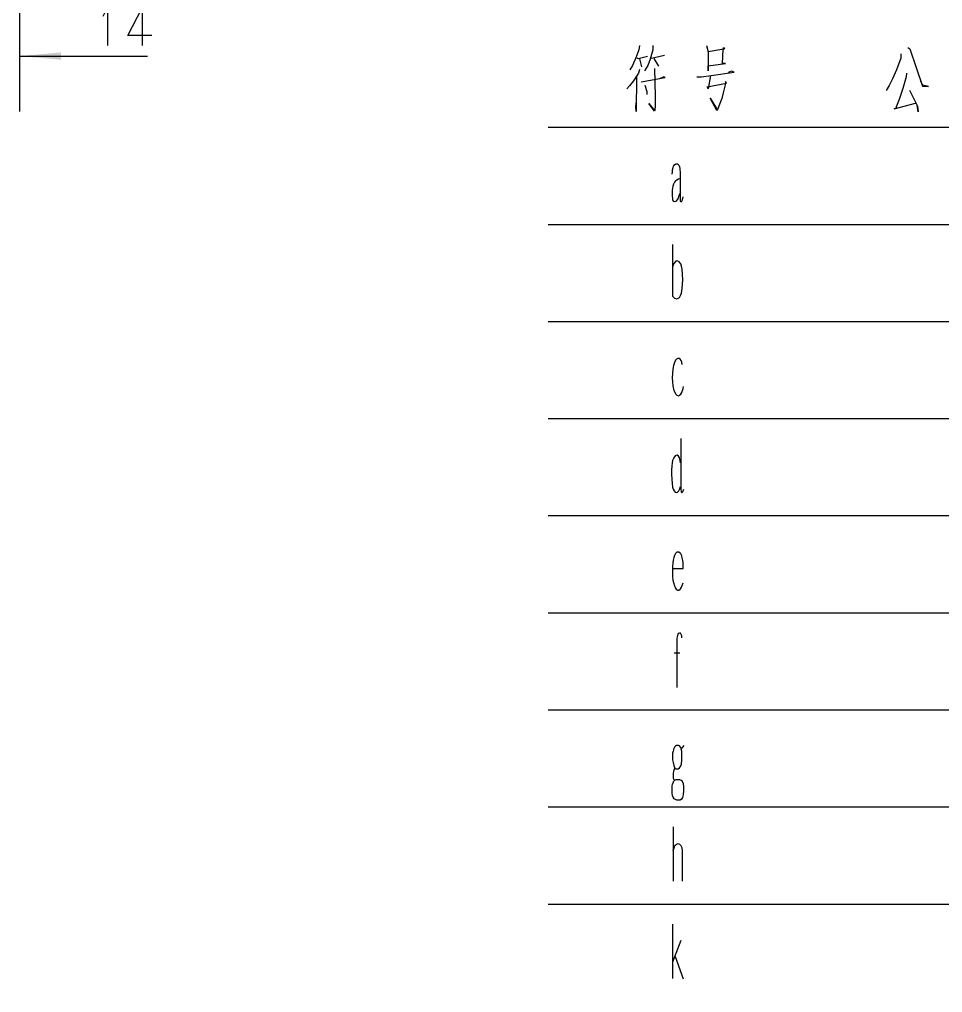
# Model space of a CAD drawing. Extents: x 0 to 8410, y 0 to 11890.
# Drawn here: x 6129 to 6794, y 7134 to 7836 of the extents above; entities that cross this region are included whole.
import ezdxf

# ---------------------------------------------------------------- set-up
doc = ezdxf.new("R2010")
doc.units = 0
doc.header["$MEASUREMENT"] = 0
doc.layers.add('6', color=7, linetype='Continuous')

# ---------------------------------------------------------------- blocks, each defined once
blk = doc.blocks.new('BLKENT167')
at = {"layer": '6', "color": 1, "linetype": 'Continuous'}
for p, q in [((6128.54, 7941.82), (6128.54, 7769.46)), ((6128.54, 7809.46), (6220.94, 7809.46))]:
    blk.add_line(p, q, dxfattribs=at)
at = {"layer": '6', "color": 2, "linetype": 'Continuous'}
for p, q in [((6188.98, 7838.24), (6192.1, 7844.54)), ((6192.1, 7844.54), (6192.1, 7817.1)), ((6206.83, 7824.24), (6217.08, 7844.12)), ((6217.08, 7844.12), (6217.08, 7816.96)), ((6224.12, 7824.24), (6206.83, 7824.24))]:
    blk.add_line(p, q, dxfattribs=at)
at = {"layer": '6', "color": 1, "linetype": 'Continuous'}
blk.add_solid([(6128.54, 7809.46), (6158.43, 7812.08), (6158.43, 7806.85)], dxfattribs=at)

msp = doc.modelspace()

# ---------------------------------------------------------------- linework, layer by layer
at = {"layer": '6'}
for p, q in [((6575.73, 7817.13), (6575.47, 7813.99)), ((6585.53, 7817.13), (6585.4, 7813.99)), ((6624.16, 7817.13), (6625.34, 7812.42)), ((6636.18, 7814.19), (6636.45, 7815.75)), ((6636.45, 7815.75), (6637.1, 7814.38)), ((6769.51, 7815.56), (6770.82, 7814.77)), ((6575.47, 7813.99), (6573.11, 7808.11)), ((6573.9, 7808.3), (6574.94, 7807.71)), ((6574.94, 7807.71), (6581.61, 7809.48)), ((6585.4, 7813.99), (6583.44, 7807.13)), ((6584.49, 7807.91), (6593.77, 7810.07)), ((6635.14, 7814.19), (6625.34, 7812.42)), ((6625.34, 7812.42), (6625.34, 7798.89)), ((6637.1, 7814.38), (6635.14, 7814.19)), ((6635.79, 7804.19), (6636.18, 7814.19)), ((6764.41, 7811.05), (6764.28, 7807.91)), ((6770.82, 7814.77), (6780.1, 7787.71)), ((6570.76, 7802.62), (6568.8, 7799.48)), ((6573.11, 7808.11), (6570.76, 7802.62)), ((6575.73, 7807.52), (6577.16, 7801.64)), ((6581.74, 7802.62), (6579.52, 7798.7)), ((6583.44, 7807.13), (6581.74, 7802.62)), ((6586.18, 7807.71), (6589.58, 7802.22)), ((6625.34, 7802.42), (6637.75, 7804.19)), ((6625.34, 7798.89), (6625.34, 7802.42)), ((6637.75, 7804.19), (6635.79, 7804.19)), ((6764.28, 7807.91), (6761.15, 7799.48)), ((6575.07, 7797.13), (6571.54, 7791.64)), ((6573.64, 7794.58), (6573.37, 7769.48)), ((6575.73, 7799.87), (6575.07, 7797.13)), ((6586.71, 7800.46), (6587.1, 7780.46)), ((6593.37, 7794.38), (6590.37, 7793.01)), ((6594.29, 7793.99), (6593.37, 7794.38)), ((6617.23, 7794.58), (6620.63, 7794.58)), ((6620.63, 7794.58), (6627.43, 7795.36)), ((6627.16, 7795.36), (6625.34, 7785.75)), ((6627.43, 7795.36), (6644.03, 7797.91)), ((6642.2, 7798.5), (6639.71, 7797.52)), ((6644.03, 7797.91), (6642.2, 7798.5)), ((6761.15, 7799.48), (6758.4, 7793.01)), ((6768.2, 7794.58), (6765.85, 7786.15)), ((6768.33, 7797.13), (6768.2, 7794.58)), ((6568.67, 7787.91), (6566.58, 7785.75)), ((6571.54, 7791.64), (6568.67, 7787.91)), ((6577.03, 7790.85), (6594.29, 7793.99)), ((6579.78, 7788.5), (6581.22, 7783.99)), ((6624.68, 7787.32), (6638.67, 7789.87)), ((6625.34, 7785.75), (6624.68, 7787.32)), ((6637.75, 7789.68), (6636.18, 7783.01)), ((6637.88, 7791.24), (6637.75, 7789.68)), ((6638.67, 7789.87), (6637.88, 7791.24)), ((6755.92, 7788.3), (6753.82, 7784.58)), ((6758.4, 7793.01), (6755.92, 7788.3)), ((6780.23, 7788.5), (6778.53, 7791.64)), ((6780.1, 7787.71), (6780.62, 7787.71)), ((6784.41, 7787.52), (6780.23, 7788.5)), ((6780.62, 7787.71), (6784.41, 7787.52)), ((6581.22, 7783.99), (6581.22, 7781.83)), ((6587.1, 7780.46), (6587.1, 7773.6)), ((6636.18, 7783.01), (6635.14, 7778.89)), ((6765.85, 7786.15), (6763.37, 7778.89)), ((6770.56, 7784.97), (6776.44, 7773.4)), ((6573.11, 7773.2), (6573.64, 7776.73)), ((6573.37, 7769.48), (6573.11, 7773.2)), ((6586.71, 7769.68), (6582.52, 7775.36)), ((6582.52, 7775.36), (6586.71, 7770.26)), ((6587.1, 7773.6), (6586.97, 7770.46)), ((6631.61, 7770.26), (6626.77, 7779.09)), ((6626.77, 7779.09), (6631.74, 7770.85)), ((6633.83, 7775.17), (6632.79, 7772.62)), ((6635.14, 7778.89), (6633.83, 7775.17)), ((6759.58, 7771.44), (6774.87, 7775.56)), ((6763.37, 7778.89), (6760.62, 7771.44)), ((6776.96, 7769.28), (6776.05, 7773.99)), ((6776.44, 7773.4), (6776.96, 7769.28)), ((6586.97, 7770.46), (6586.71, 7769.68)), ((6632, 7770.66), (6631.61, 7770.26)), ((6632.79, 7772.62), (6632, 7770.66)), ((6760.62, 7771.44), (6759.58, 7771.44)), ((6510, 7758.11), (8310, 7758.11)), ((6600.39, 7730.1), (6601.37, 7731.3)), ((6601.37, 7731.3), (6602.16, 7731.7)), ((6602.16, 7731.7), (6602.74, 7731.7)), ((6602.74, 7731.7), (6603.33, 7731.7)), ((6603.33, 7731.7), (6604.18, 7730.7)), ((6599.48, 7724.3), (6599.54, 7726.1)), ((6599.54, 7726.1), (6599.74, 7727.5)), ((6599.74, 7727.5), (6600.06, 7729.1)), ((6600.06, 7729.1), (6600.39, 7730.1)), ((6604.18, 7730.7), (6604.64, 7729.7)), ((6604.64, 7729.7), (6604.97, 7728.5)), ((6604.97, 7728.5), (6605.1, 7725.1)), ((6605.1, 7725.1), (6605.1, 7706.3)), ((6600.39, 7717.1), (6599.87, 7715.7)), ((6601.11, 7718.5), (6600.39, 7717.1)), ((6601.83, 7719.5), (6601.11, 7718.5)), ((6602.88, 7720.1), (6601.83, 7719.5)), ((6603.86, 7720.7), (6602.88, 7720.1)), ((6605.1, 7720.9), (6603.86, 7720.7)), ((6599.48, 7712.7), (6599.35, 7709.3)), ((6599.87, 7715.7), (6599.48, 7712.7)), ((6604.64, 7709.3), (6605.1, 7710.7)), ((6599.35, 7709.3), (6599.61, 7706.1)), ((6599.61, 7706.1), (6600, 7704.9)), ((6600, 7704.9), (6601.24, 7704.5)), ((6601.24, 7704.5), (6602.03, 7704.9)), ((6602.03, 7704.9), (6602.81, 7705.3)), ((6602.81, 7705.3), (6603.4, 7706.3)), ((6603.4, 7706.3), (6603.86, 7706.9)), ((6603.86, 7706.9), (6604.31, 7708.1)), ((6604.31, 7708.1), (6604.64, 7709.3)), ((6605.1, 7706.3), (6605.23, 7705.1)), ((6605.23, 7705.1), (6605.49, 7704.5)), ((6605.49, 7704.5), (6606.14, 7704.5)), ((6606.14, 7704.5), (6606.47, 7704.9)), ((6606.47, 7704.9), (6606.86, 7705.9)), ((6606.86, 7705.9), (6607.45, 7707.9)), ((6510, 7688.11), (8310, 7688.11)), ((6599.74, 7673.7), (6599.74, 7636.3)), ((6602.03, 7661.7), (6600.59, 7659.9)), ((6602.74, 7661.9), (6602.03, 7661.7)), ((6603.4, 7661.7), (6602.74, 7661.9)), ((6604.51, 7661.1), (6603.4, 7661.7)), ((6605.56, 7659.7), (6604.51, 7661.1)), ((6600.59, 7659.9), (6599.74, 7657.5)), ((6606.21, 7657.9), (6605.56, 7659.7)), ((6606.67, 7655.9), (6606.21, 7657.9)), ((6606.93, 7652.1), (6606.67, 7655.9)), ((6607.06, 7648.1), (6606.93, 7652.1)), ((6606.93, 7644.9), (6607.06, 7648.1)), ((6606.08, 7638.5), (6606.73, 7641.9)), ((6606.73, 7641.9), (6606.93, 7644.9)), ((6599.74, 7636.3), (6601.11, 7634.9)), ((6601.11, 7634.9), (6602.88, 7634.5)), ((6602.88, 7634.5), (6604.64, 7635.5)), ((6604.64, 7635.5), (6605.42, 7636.9)), ((6605.42, 7636.9), (6606.08, 7638.5)), ((6510, 7618.11), (8310, 7618.11)), ((6602.48, 7590.9), (6601.83, 7590.1)), ((6603.59, 7591.5), (6602.48, 7590.9)), ((6604.38, 7591.3), (6603.59, 7591.5)), ((6605.16, 7590.9), (6604.38, 7591.3)), ((6605.88, 7589.9), (6605.16, 7590.9)), ((6600.39, 7586.3), (6599.8, 7583.7)), ((6601.11, 7588.5), (6600.39, 7586.3)), ((6601.83, 7590.1), (6601.11, 7588.5)), ((6606.27, 7588.7), (6605.88, 7589.9)), ((6606.73, 7587.1), (6606.27, 7588.7)), ((6599.61, 7580.7), (6599.48, 7577.5)), ((6599.48, 7577.5), (6599.61, 7574.7)), ((6599.8, 7583.7), (6599.61, 7580.7)), ((6599.61, 7574.7), (6599.87, 7571.7)), ((6599.87, 7571.7), (6600.33, 7569.3)), ((6606.86, 7568.3), (6607.25, 7569.9)), ((6607.25, 7569.9), (6607.52, 7571.3)), ((6600.33, 7569.3), (6600.98, 7567.3)), ((6600.98, 7567.3), (6601.96, 7565.7)), ((6601.96, 7565.7), (6602.81, 7564.9)), ((6602.81, 7564.9), (6603.86, 7564.5)), ((6603.86, 7564.5), (6604.71, 7564.9)), ((6604.71, 7564.9), (6605.69, 7565.7)), ((6605.69, 7565.7), (6606.27, 7566.9)), ((6606.27, 7566.9), (6606.86, 7568.3)), ((6510, 7548.11), (8310, 7548.11)), ((6605.56, 7533.7), (6605.56, 7496.9)), ((6601.5, 7521.3), (6600.59, 7519.9)), ((6602.09, 7521.5), (6601.5, 7521.3)), ((6603.07, 7521.7), (6602.09, 7521.5)), ((6603.99, 7521.1), (6603.07, 7521.7)), ((6604.71, 7519.7), (6603.99, 7521.1)), ((6599.15, 7513.9), (6599.02, 7511.1)), ((6599.48, 7516.1), (6599.15, 7513.9)), ((6599.74, 7517.9), (6599.48, 7516.1)), ((6600.59, 7519.9), (6599.74, 7517.9)), ((6605.23, 7517.9), (6604.71, 7519.7)), ((6605.49, 7516.1), (6605.23, 7517.9)), ((6599.02, 7511.1), (6598.95, 7508.1)), ((6598.95, 7508.1), (6599.08, 7504.5)), ((6599.08, 7504.5), (6599.28, 7501.3)), ((6599.28, 7501.3), (6599.67, 7498.7)), ((6599.67, 7498.7), (6600.2, 7497.3)), ((6600.2, 7497.3), (6600.78, 7496.1)), ((6600.78, 7496.1), (6601.63, 7495.1)), ((6601.63, 7495.1), (6602.74, 7494.9)), ((6602.74, 7494.9), (6603.27, 7495.1)), ((6603.27, 7495.1), (6604.18, 7496.1)), ((6604.18, 7496.1), (6604.9, 7497.5)), ((6604.9, 7497.5), (6605.49, 7499.1)), ((6605.56, 7496.9), (6605.82, 7495.5)), ((6605.82, 7495.5), (6606.21, 7494.7)), ((6606.21, 7494.7), (6607.19, 7495.3)), ((6607.19, 7495.3), (6607.91, 7497.1)), ((6510, 7478.11), (8310, 7478.11)), ((6601.76, 7450.9), (6600.98, 7449.5)), ((6602.48, 7451.5), (6601.76, 7450.9)), ((6602.81, 7451.7), (6602.48, 7451.5)), ((6603.2, 7451.9), (6602.81, 7451.7)), ((6604.05, 7451.9), (6603.2, 7451.9)), ((6604.25, 7451.7), (6604.05, 7451.9)), ((6605.1, 7451.1), (6604.25, 7451.7)), ((6605.62, 7450.5), (6605.1, 7451.1)), ((6606.27, 7449.1), (6605.62, 7450.5)), ((6599.87, 7443.9), (6599.67, 7441.5)), ((6600.2, 7446.1), (6599.87, 7443.9)), ((6600.52, 7447.9), (6600.2, 7446.1)), ((6600.98, 7449.5), (6600.52, 7447.9)), ((6606.67, 7447.7), (6606.27, 7449.1)), ((6607.06, 7445.9), (6606.67, 7447.7)), ((6607.25, 7444.1), (6607.06, 7445.9)), ((6607.32, 7439.9), (6607.25, 7444.1)), ((6599.67, 7441.5), (6599.61, 7438.1)), ((6599.61, 7438.1), (6599.74, 7434.1)), ((6599.67, 7439.9), (6607.32, 7439.9)), ((6599.74, 7434.1), (6599.93, 7431.7)), ((6599.93, 7431.7), (6600.39, 7429.9)), ((6600.39, 7429.9), (6601.05, 7427.5)), ((6606.67, 7427.7), (6607.32, 7429.7)), ((6601.05, 7427.5), (6601.5, 7426.5)), ((6601.5, 7426.5), (6601.76, 7425.9)), ((6601.76, 7425.9), (6602.29, 7425.1)), ((6602.29, 7425.1), (6603.07, 7424.7)), ((6603.07, 7424.7), (6603.2, 7424.5)), ((6603.2, 7424.5), (6604.31, 7424.5)), ((6604.31, 7424.5), (6605.1, 7425.1)), ((6605.1, 7425.1), (6605.36, 7425.3)), ((6605.36, 7425.3), (6606.14, 7426.5)), ((6606.14, 7426.5), (6606.67, 7427.7)), ((6510, 7408.11), (8310, 7408.11)), ((6603.14, 7391.7), (6602.88, 7389.9)), ((6602.88, 7389.9), (6602.88, 7354.3)), ((6603.66, 7393.1), (6603.14, 7391.7)), ((6604.57, 7393.5), (6603.66, 7393.1)), ((6605.29, 7393.3), (6604.57, 7393.5)), ((6605.95, 7392.5), (6605.29, 7393.3)), ((6606.27, 7391.5), (6605.95, 7392.5)), ((6606.47, 7390.1), (6606.27, 7391.5)), ((6600.85, 7379.3), (6604.9, 7379.3)), ((6510, 7338.11), (8310, 7338.11)), ((6600.59, 7310.3), (6600, 7308.3)), ((6600.98, 7311.1), (6600.59, 7310.3)), ((6601.76, 7311.9), (6600.98, 7311.1)), ((6602.55, 7312.3), (6601.76, 7311.9)), ((6603.92, 7312.5), (6602.55, 7312.3)), ((6604.64, 7312.1), (6603.92, 7312.5)), ((6605.36, 7311.3), (6604.64, 7312.1)), ((6605.82, 7310.1), (6605.36, 7311.3)), ((6607.71, 7312.3), (6605.82, 7310.1)), ((6599.74, 7306.9), (6599.61, 7305.3)), ((6599.61, 7305.3), (6599.74, 7302.1)), ((6600, 7308.3), (6599.74, 7306.9)), ((6606.27, 7308.3), (6605.95, 7309.7)), ((6606.47, 7305.5), (6606.27, 7308.3)), ((6606.41, 7302.1), (6606.47, 7305.5)), ((6599.74, 7302.1), (6600, 7300.1)), ((6600, 7300.1), (6600.52, 7298.1)), ((6600.52, 7298.1), (6601.05, 7296.5)), ((6601.31, 7296.1), (6600.52, 7294.9)), ((6601.05, 7296.5), (6602.16, 7295.5)), ((6603.66, 7295.5), (6604.77, 7296.3)), ((6604.77, 7296.3), (6605.49, 7297.3)), ((6605.49, 7297.3), (6606.01, 7298.9)), ((6606.01, 7298.9), (6606.41, 7302.1)), ((6600.52, 7294.9), (6600, 7292.5)), ((6600, 7292.5), (6600, 7290.9)), ((6600, 7290.9), (6600.06, 7288.9)), ((6602.16, 7295.5), (6603.66, 7295.5)), ((6599.28, 7279.5), (6599.41, 7282.9)), ((6599.41, 7282.9), (6599.67, 7284.7)), ((6599.67, 7284.7), (6600, 7285.3)), ((6600, 7285.3), (6600.33, 7286.5)), ((6600.06, 7288.9), (6600.91, 7287.3)), ((6600.33, 7286.5), (6600.98, 7287.1)), ((6600.91, 7287.3), (6602.35, 7287.9)), ((6602.35, 7287.9), (6604.77, 7287.9)), ((6604.77, 7287.9), (6606.41, 7287.1)), ((6606.41, 7287.1), (6607.25, 7285.1)), ((6607.25, 7285.1), (6607.58, 7282.9)), ((6607.58, 7282.9), (6607.65, 7279.9)), ((6599.35, 7277.9), (6599.28, 7279.5)), ((6599.74, 7276.3), (6599.35, 7277.9)), ((6600.2, 7275.1), (6599.74, 7276.3)), ((6600.78, 7273.9), (6600.2, 7275.1)), ((6607.45, 7276.9), (6606.93, 7274.9)), ((6607.65, 7279.9), (6607.45, 7276.9)), ((6510, 7268.11), (8310, 7268.11)), ((6602.74, 7272.9), (6600.78, 7273.9)), ((6605.1, 7272.9), (6602.74, 7272.9)), ((6606.08, 7273.7), (6605.1, 7272.9)), ((6606.93, 7274.9), (6606.08, 7273.7)), ((6600.2, 7253.7), (6600.2, 7214.7)), ((6600.78, 7238.7), (6601.44, 7240.3)), ((6601.44, 7240.3), (6602.48, 7241.3)), ((6602.48, 7241.3), (6603.66, 7241.7)), ((6603.66, 7241.7), (6604.64, 7241.3)), ((6604.64, 7241.3), (6605.56, 7240.3)), ((6605.56, 7240.3), (6606.27, 7238.9)), ((6600.2, 7236.5), (6600.78, 7238.7)), ((6606.27, 7238.9), (6606.67, 7236.5)), ((6606.67, 7236.5), (6606.67, 7214.7)), ((6510, 7198.11), (8310, 7198.11)), ((6599.54, 7183.7), (6599.54, 7144.5)), ((6605.75, 7171.9), (6599.54, 7156.1)), ((6601.5, 7160.3), (6607.32, 7144.3))]:
    msp.add_line(p, q, dxfattribs=at)
at = {"layer": '6', "const_width": 0.03}
for points in [[(6510, 6428.11), (6510, 7948.11)], [(6510, 7828.11), (8310, 7828.11)], [(6707.14, 6428.11), (6707.14, 7828.11)]]:
    msp.add_lwpolyline(points, dxfattribs=at)

# ---------------------------------------------------------------- block references
at = {"layer": '6'}
msp.add_blockref('BLKENT167', (0, 0), dxfattribs=at)

doc.saveas('drawing.dxf')
